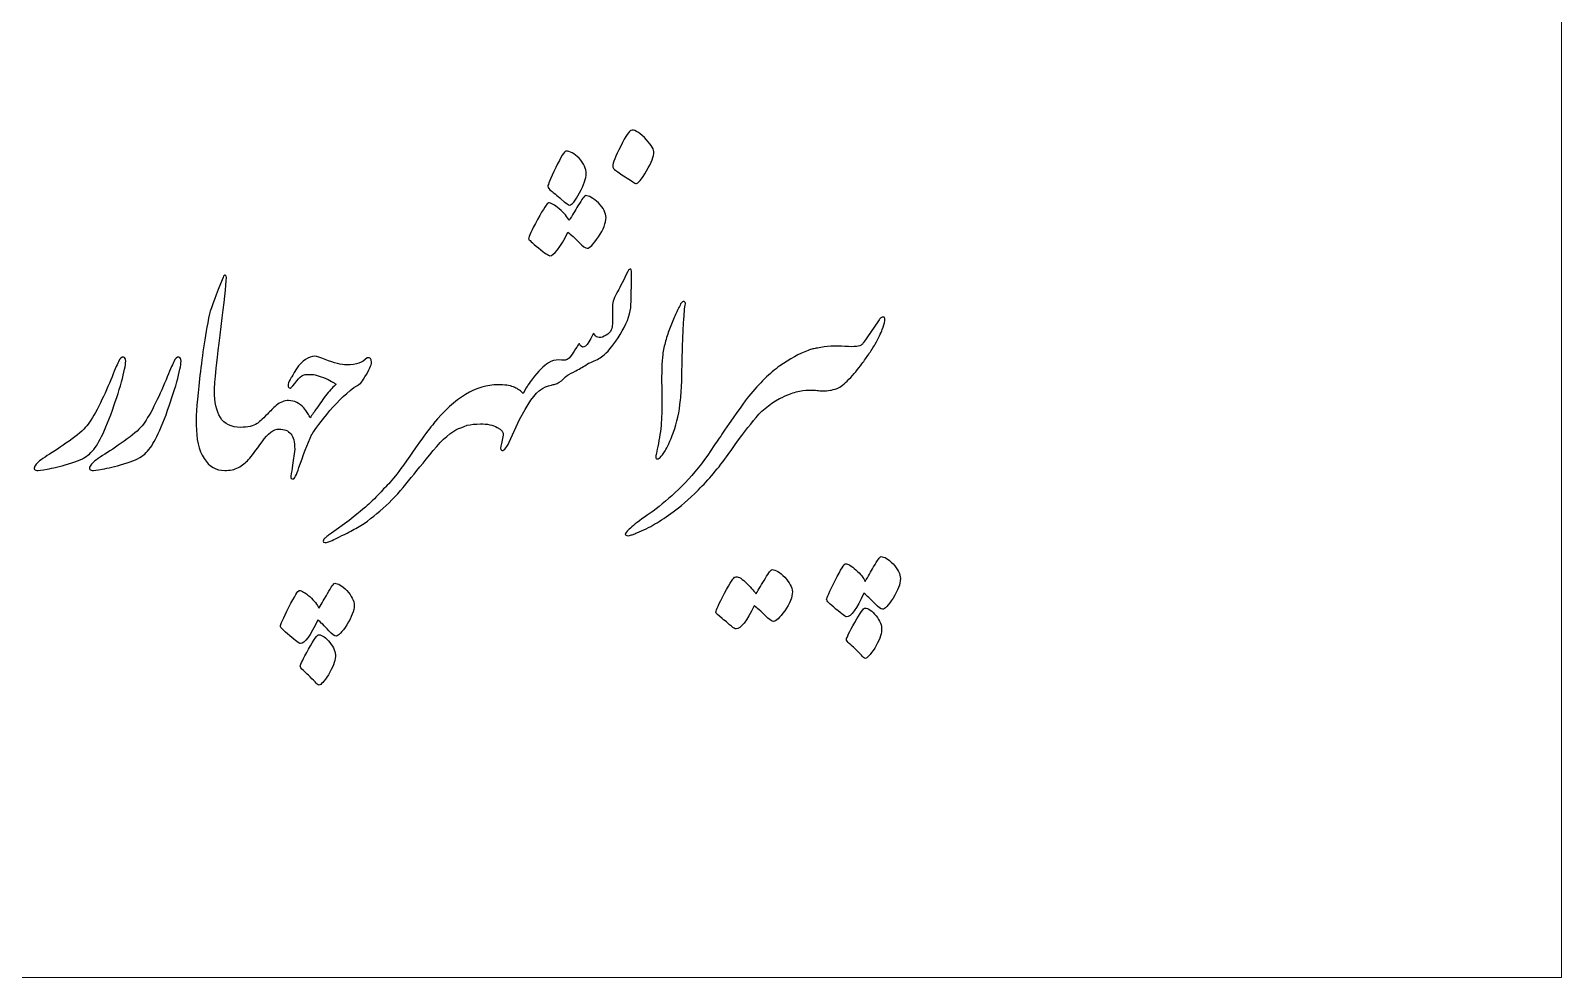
# Model space of a CAD drawing. Header units: millimetres. Extents: x -324 to 397, y -93 to 254.
# Drawn here: x 137 to 243.3, y -59.8 to 6 of the extents above; entities that cross this region are included whole.
import ezdxf

# ---------------------------------------------------------------- set-up
doc = ezdxf.new("R2010")
doc.units = ezdxf.units.MM
doc.header["$MEASUREMENT"] = 0
doc.layers.add('Layer 1', color=7, linetype='Continuous')

msp = doc.modelspace()

# ---------------------------------------------------------------- linework, layer by layer
at = {"layer": 'Layer 1', "color": 250, "lineweight": 18}
msp.add_lwpolyline([(-19.9408, -59.8375), (243.3354, -59.8375), (243.3354, 203.4387), (-19.9408, 203.4387), (-19.9408, -59.8375)], close=True, dxfattribs=at)
at = {"layer": 'Layer 1', "color": 250}
for points, knots in [([(177.4143, -3.4416), (177.4143, -3.2265), (177.5944, -2.7613), (177.9645, -2.041), (178.3297, -1.3207), (178.5648, -0.9656), (178.6748, -0.9656), (178.8899, -0.8755), (179.2, -1.0406), (179.6102, -1.4558), (180.0204, -1.8709), (180.2404, -2.1961), (180.2705, -2.4312), (180.2705, -2.7413), (180.1004, -3.1915), (179.7602, -3.7767), (179.4151, -4.362), (179.165, -4.6571), (179.0099, -4.6571), (178.9499, -4.6271), (178.7498, -4.497), (178.4047, -4.2669), (178.0545, -4.0418), (177.7994, -3.8668), (177.6344, -3.7467), (177.4893, -3.6517), (177.4143, -3.5466), (177.4143, -3.4416)], [0, 0, 0, 0, 0.11111111, 0.11111111, 0.11111111, 0.22222222, 0.22222222, 0.22222222, 0.33333333, 0.33333333, 0.33333333, 0.44444444, 0.44444444, 0.44444444, 0.55555556, 0.55555556, 0.55555556, 0.66666667, 0.66666667, 0.66666667, 0.77777778, 0.77777778, 0.77777778, 0.88888889, 0.88888889, 0.88888889, 1, 1, 1, 1]), ([(172.9024, -4.8422), (172.9024, -4.7471), (173.0825, -4.3169), (173.4477, -3.5466), (173.8178, -2.7813), (174.0529, -2.3962), (174.158, -2.3962), (174.4331, -2.3962), (174.7382, -2.5612), (175.0683, -2.8964), (175.3985, -3.2665), (175.5685, -3.6217), (175.5685, -3.9668), (175.5685, -4.2869), (175.4135, -4.7321), (175.1033, -5.2973), (174.7982, -5.8676), (174.5731, -6.1477), (174.4231, -6.1477), (174.338, -6.1477), (174.143, -6.0126), (173.8378, -5.7475), (173.5327, -5.4774), (173.3026, -5.2823), (173.1425, -5.1673), (172.9825, -5.0522), (172.9024, -4.9422), (172.9024, -4.8422)], [0, 0, 0, 0, 0.11111111, 0.11111111, 0.11111111, 0.22222222, 0.22222222, 0.22222222, 0.33333333, 0.33333333, 0.33333333, 0.44444444, 0.44444444, 0.44444444, 0.55555556, 0.55555556, 0.55555556, 0.66666667, 0.66666667, 0.66666667, 0.77777778, 0.77777778, 0.77777778, 0.88888889, 0.88888889, 0.88888889, 1, 1, 1, 1]), ([(171.5669, -8.4836), (171.5669, -8.3636), (171.772, -7.9184), (172.1872, -7.1481), (172.6023, -6.3778), (172.8624, -5.9926), (172.9575, -5.9926), (173.1125, -5.9926), (173.3626, -6.1327), (173.6978, -6.4178), (174.0379, -6.6979), (174.263, -6.968), (174.378, -7.2231), (174.5931, -6.868), (174.7982, -6.5278), (174.9933, -6.1977), (175.2784, -5.7275), (175.4535, -5.4924), (175.5235, -5.4924), (175.7586, -5.4924), (176.0537, -5.6575), (176.4189, -5.9926), (176.769, -6.3628), (176.9441, -6.7029), (176.9441, -7.018), (176.9441, -7.3782), (176.769, -7.8284), (176.4189, -8.3636), (176.0537, -8.8838), (175.7986, -9.1439), (175.6386, -9.1439), (175.5135, -9.1439), (175.3334, -9.0189), (175.0983, -8.7738), (174.7732, -8.4336), (174.5081, -8.1835), (174.293, -8.0285), (173.7528, -9.1239), (173.3326, -9.6691), (173.0325, -9.6691), (172.9625, -9.6691), (172.7024, -9.4891), (172.2472, -9.1289), (171.792, -8.7638), (171.5669, -8.5487), (171.5669, -8.4836)], [0, 0, 0, 0, 0.06666667, 0.06666667, 0.06666667, 0.13333333, 0.13333333, 0.13333333, 0.2, 0.2, 0.2, 0.26666667, 0.26666667, 0.26666667, 0.33333333, 0.33333333, 0.33333333, 0.4, 0.4, 0.4, 0.46666667, 0.46666667, 0.46666667, 0.53333333, 0.53333333, 0.53333333, 0.6, 0.6, 0.6, 0.66666667, 0.66666667, 0.66666667, 0.73333333, 0.73333333, 0.73333333, 0.8, 0.8, 0.8, 0.86666667, 0.86666667, 0.86666667, 0.93333333, 0.93333333, 0.93333333, 1, 1, 1, 1]), ([(176.9591, -15.1914), (177.1242, -15.0914), (177.2442, -14.9713), (177.3092, -14.8262), (177.3593, -14.6762), (177.3843, -14.5411), (177.3843, -14.4161), (177.3843, -14.326), (177.3843, -14.176), (177.3843, -13.9659), (177.3843, -13.7558), (177.3843, -13.4857), (177.3843, -13.1556), (177.3843, -12.9005), (177.5093, -12.5603), (177.7644, -12.1301), (177.9295, -11.825), (178.1596, -11.3698), (178.4547, -10.7646), (178.5347, -10.6295), (178.6048, -10.5745), (178.6748, -10.6045), (178.7148, -10.6345), (178.7298, -10.7896), (178.7198, -11.0747), (178.7098, -11.2698), (178.7048, -11.5399), (178.7048, -11.895), (178.7048, -11.9801), (178.6948, -12.3752), (178.6748, -13.0805), (178.6548, -13.6158), (178.4547, -14.226), (178.0746, -14.8963), (177.6744, -15.5916), (177.2992, -16.1018), (176.9591, -16.4219), (176.764, -16.617), (176.5239, -16.787), (176.2388, -16.9371), (176.0087, -17.0322), (175.8336, -17.1022), (175.7286, -17.1422), (175.5035, -17.2973), (175.2484, -17.4523), (174.9683, -17.6074), (174.8082, -17.6974), (174.6031, -17.8025), (174.353, -17.9325), (174.323, -17.9325), (174.203, -18.0276), (173.9979, -18.2226), (173.7928, -18.4277), (173.5977, -18.5528), (173.4127, -18.5928), (173.3176, -18.6178), (173.2276, -18.6428), (173.1475, -18.6628), (173.0725, -18.6828), (173.0025, -18.6978), (172.9425, -18.7078), (172.3872, -18.8529), (171.852, -19.4031), (171.3318, -20.3485), (171.3318, -20.3485), (171.3279, -20.3506), (171.3279, -20.3506), (171.3279, -20.3506), (170.9367, -21.0589), (170.9367, -21.0589), (170.9367, -21.0589), (170.2164, -22.6295), (170.2164, -22.6295), (170.0013, -23.0847), (169.8212, -23.2748), (169.6762, -23.1848), (169.5961, -23.1447), (169.5961, -22.9897), (169.6762, -22.7146), (169.6762, -22.7146), (169.7912, -22.1443), (169.7912, -22.1443), (169.8312, -21.9493), (169.6962, -21.7692), (169.391, -21.6041), (169.0809, -21.434), (168.6908, -21.354), (168.2156, -21.359), (167.8612, -21.3627), (167.5542, -21.3944), (167.2902, -21.4558), (166.9901, -21.5703), (166.794, -21.6493), (166.6999, -21.6891), (166.1847, -21.8942), (165.5945, -22.4044), (164.9342, -23.2147), (164.2739, -24.0251), (163.7087, -24.7254), (163.2285, -25.3106), (162.2431, -26.5711), (161.1326, -27.6115), (159.9021, -28.4319), (159.617, -28.5969), (159.3019, -28.767), (158.9467, -28.9471), (158.4415, -29.1972), (158.0614, -29.3823), (157.8063, -29.5023), (157.5912, -29.6074), (157.4311, -29.6324), (157.3211, -29.5773), (157.2711, -29.4973), (157.2961, -29.4073), (157.3961, -29.3122), (157.4511, -29.2722), (157.5212, -29.2172), (157.6012, -29.1472), (157.6762, -29.0921), (157.7663, -29.0221), (157.8663, -28.9471), (157.8663, -28.9471), (159.0968, -28.0667), (159.0968, -28.0667), (159.8971, -27.4315), (160.3723, -27.0313), (160.5324, -26.8612), (160.9826, -26.4411), (161.2977, -26.1159), (161.4828, -25.8808), (161.6879, -25.7058), (161.963, -25.4006), (162.3031, -24.9755), (162.5482, -24.6803), (163.0584, -23.97), (163.8287, -22.8496), (164.2689, -22.2343), (164.6191, -21.7641), (164.8842, -21.439), (164.8842, -21.439), (164.9728, -21.3407), (164.9728, -21.3407), (164.9728, -21.3407), (164.9542, -21.339), (164.9542, -21.339), (166.4298, -19.5383), (167.9254, -18.6379), (169.4411, -18.6379), (169.8912, -18.6379), (170.2464, -18.6879), (170.5115, -18.788), (170.7466, -18.878), (170.9567, -19.0131), (171.1418, -19.1981), (171.1582, -19.2145), (171.1716, -19.2295), (171.1837, -19.2437), (171.3398, -18.9517), (171.4478, -18.7626), (171.5069, -18.6778), (171.6269, -18.5128), (171.732, -18.3627), (171.832, -18.2226), (172.2322, -17.7074), (172.6023, -17.3373), (172.9425, -17.1122), (173.1676, -16.9721), (173.4077, -16.9071), (173.6628, -16.9071), (173.9379, -16.9271), (174.0679, -16.9371), (174.0579, -16.9371), (174.1379, -16.9371), (174.218, -16.9071), (174.308, -16.8471), (174.3931, -16.787), (174.5381, -16.602), (174.7332, -16.2918), (174.8682, -16.0768), (174.9633, -15.9267), (175.0083, -15.8517), (175.0283, -15.8217), (175.0483, -15.8016), (175.0683, -15.7916), (175.0883, -15.7816), (175.1083, -15.8016), (175.1284, -15.8517), (175.3534, -16.2218), (175.6486, -15.9867), (176.0237, -15.1464), (176.0587, -15.0663), (176.1038, -15.0663), (176.1538, -15.1464), (176.3088, -15.4115), (176.579, -15.4265), (176.9591, -15.1914)], [0, 0, 0, 0, 0.01538462, 0.01538462, 0.01538462, 0.03076923, 0.03076923, 0.03076923, 0.04615385, 0.04615385, 0.04615385, 0.06153846, 0.06153846, 0.06153846, 0.07692308, 0.07692308, 0.07692308, 0.09230769, 0.09230769, 0.09230769, 0.10769231, 0.10769231, 0.10769231, 0.12307692, 0.12307692, 0.12307692, 0.13846154, 0.13846154, 0.13846154, 0.15384615, 0.15384615, 0.15384615, 0.16923077, 0.16923077, 0.16923077, 0.18461538, 0.18461538, 0.18461538, 0.2, 0.2, 0.2, 0.21538462, 0.21538462, 0.21538462, 0.23076923, 0.23076923, 0.23076923, 0.24615385, 0.24615385, 0.24615385, 0.26153846, 0.26153846, 0.26153846, 0.27692308, 0.27692308, 0.27692308, 0.29230769, 0.29230769, 0.29230769, 0.30769231, 0.30769231, 0.30769231, 0.32307692, 0.32307692, 0.32307692, 0.33846154, 0.33846154, 0.33846154, 0.35384615, 0.35384615, 0.35384615, 0.36923077, 0.36923077, 0.36923077, 0.38461538, 0.38461538, 0.38461538, 0.4, 0.4, 0.4, 0.41538462, 0.41538462, 0.41538462, 0.43076923, 0.43076923, 0.43076923, 0.44615385, 0.44615385, 0.44615385, 0.46153846, 0.46153846, 0.46153846, 0.47692308, 0.47692308, 0.47692308, 0.49230769, 0.49230769, 0.49230769, 0.50769231, 0.50769231, 0.50769231, 0.52307692, 0.52307692, 0.52307692, 0.53846154, 0.53846154, 0.53846154, 0.55384615, 0.55384615, 0.55384615, 0.56923077, 0.56923077, 0.56923077, 0.58461538, 0.58461538, 0.58461538, 0.6, 0.6, 0.6, 0.61538462, 0.61538462, 0.61538462, 0.63076923, 0.63076923, 0.63076923, 0.64615385, 0.64615385, 0.64615385, 0.66153846, 0.66153846, 0.66153846, 0.67692308, 0.67692308, 0.67692308, 0.69230769, 0.69230769, 0.69230769, 0.70769231, 0.70769231, 0.70769231, 0.72307692, 0.72307692, 0.72307692, 0.73846154, 0.73846154, 0.73846154, 0.75384615, 0.75384615, 0.75384615, 0.76923077, 0.76923077, 0.76923077, 0.78461538, 0.78461538, 0.78461538, 0.8, 0.8, 0.8, 0.81538462, 0.81538462, 0.81538462, 0.83076923, 0.83076923, 0.83076923, 0.84615385, 0.84615385, 0.84615385, 0.86153846, 0.86153846, 0.86153846, 0.87692308, 0.87692308, 0.87692308, 0.89230769, 0.89230769, 0.89230769, 0.90769231, 0.90769231, 0.90769231, 0.92307692, 0.92307692, 0.92307692, 0.93846154, 0.93846154, 0.93846154, 0.95384615, 0.95384615, 0.95384615, 0.96923077, 0.96923077, 0.96923077, 0.98461538, 0.98461538, 0.98461538, 1, 1, 1, 1]), ([(156.3792, -20.9366), (156.5206, -20.7269), (156.6678, -20.5122), (156.8208, -20.2936), (157.0609, -19.9384), (157.306, -19.6083), (157.5511, -19.2932), (157.7962, -18.983), (158.0063, -18.7529), (158.1814, -18.6079), (158.1314, -18.5378), (157.8963, -18.4078), (157.4761, -18.2127), (157.0359, -18.0126), (156.6708, -17.9176), (156.3806, -17.9176), (156.1155, -17.9076), (155.9255, -17.9426), (155.8054, -18.0176), (155.6704, -18.1077), (155.5103, -18.2827), (155.3252, -18.5479), (155.1301, -18.813), (154.9901, -18.913), (154.915, -18.853), (154.785, -18.7479), (154.84, -18.5078), (155.0751, -18.1377), (155.0951, -18.1077), (155.2102, -17.9076), (155.4253, -17.5374), (155.8354, -16.9522), (156.2656, -16.6571), (156.7158, -16.6571), (156.8508, -16.6571), (157.0909, -16.7321), (157.4361, -16.8772), (158.0613, -17.1323), (158.5565, -17.2573), (158.9267, -17.2573), (159.2718, -17.2573), (159.5519, -17.2123), (159.777, -17.1273), (159.9621, -17.0572), (160.1572, -16.9422), (160.3523, -16.7721), (160.5474, -16.7171), (160.6424, -16.8171), (160.6424, -17.0823), (160.6424, -17.2673), (160.4923, -17.6025), (160.1872, -18.0927), (160.0622, -18.3278), (159.9621, -18.4678), (159.8971, -18.5178), (159.8671, -18.5479), (159.712, -18.6479), (159.4269, -18.828), (158.7416, -19.3532), (158.1114, -19.9784), (157.5361, -20.7037), (156.9635, -21.4207), (156.6238, -21.88), (156.5122, -22.0766), (156.5122, -22.0766), (156.5107, -22.0843), (156.5107, -22.0843), (156.1905, -22.7846), (155.8854, -23.5549), (155.6053, -24.3952), (155.4302, -24.9304), (155.2902, -25.2005), (155.1951, -25.2005), (155.0851, -25.2005), (155.0351, -25.1305), (155.0351, -24.9905), (155.0801, -24.7454), (155.1251, -24.4953), (155.1651, -24.2301), (155.1651, -24.2301), (155.3102, -23.1047), (155.3102, -23.1047), (155.3102, -22.6195), (155.2202, -22.2643), (155.0401, -22.0493), (154.86, -21.8292), (154.5899, -21.7191), (154.2247, -21.7191), (153.8446, -21.7191), (153.4494, -22.0142), (153.0393, -22.6045), (152.6291, -23.1947), (152.319, -23.6049), (152.1089, -23.835), (151.8988, -24.0601), (151.6587, -24.2452), (151.3936, -24.3902), (151.1235, -24.5303), (150.8083, -24.6003), (150.4482, -24.6003), (149.8479, -24.6003), (149.3728, -24.3202), (149.0076, -23.76), (148.6475, -23.1947), (148.4674, -22.4194), (148.4674, -21.424), (148.4674, -21.424), (148.4679, -21.421), (148.4679, -21.421), (148.4679, -21.421), (148.4524, -21.419), (148.4524, -21.419), (148.4624, -20.6587), (148.5425, -19.5932), (148.6925, -18.2327), (148.8476, -16.8671), (149.0727, -15.3615), (149.3778, -13.7108), (149.5329, -13.2306), (149.848, -12.3853), (150.3282, -11.1748), (150.3782, -11.0598), (150.4282, -11.0097), (150.4833, -11.0297), (150.5383, -11.0497), (150.5633, -11.0948), (150.5633, -11.1748), (150.5333, -11.77), (150.4132, -12.9105), (150.1981, -14.5912), (149.9831, -16.2719), (149.848, -17.4224), (149.803, -18.0476), (149.753, -18.6729), (149.7279, -19.013), (149.7279, -19.073), (149.7279, -19.073), (149.7276, -19.078), (149.7276, -19.078), (149.7276, -19.078), (149.7279, -19.078), (149.7279, -19.078), (149.7279, -19.8383), (149.868, -20.4486), (150.1431, -20.9088), (150.4232, -21.369), (150.8934, -21.5991), (151.5587, -21.5991), (152.0388, -21.5991), (152.419, -21.509), (152.7041, -21.334), (152.7992, -21.2789), (153.0393, -21.0588), (153.4194, -20.6737), (153.6145, -20.4686), (153.8146, -20.2685), (154.0197, -20.0734), (154.3048, -19.8484), (154.5949, -19.7383), (154.885, -19.7383), (155.2852, -19.7383), (155.6403, -19.9084), (155.9404, -20.2485), (156.1355, -20.4936), (156.2656, -20.6787), (156.3206, -20.8087), (156.342, -20.8532), (156.3614, -20.8959), (156.3792, -20.9366)], [0, 0, 0, 0, 0.01785714, 0.01785714, 0.01785714, 0.03571429, 0.03571429, 0.03571429, 0.05357143, 0.05357143, 0.05357143, 0.07142857, 0.07142857, 0.07142857, 0.08928571, 0.08928571, 0.08928571, 0.10714286, 0.10714286, 0.10714286, 0.125, 0.125, 0.125, 0.14285714, 0.14285714, 0.14285714, 0.16071429, 0.16071429, 0.16071429, 0.17857143, 0.17857143, 0.17857143, 0.19642857, 0.19642857, 0.19642857, 0.21428571, 0.21428571, 0.21428571, 0.23214286, 0.23214286, 0.23214286, 0.25, 0.25, 0.25, 0.26785714, 0.26785714, 0.26785714, 0.28571429, 0.28571429, 0.28571429, 0.30357143, 0.30357143, 0.30357143, 0.32142857, 0.32142857, 0.32142857, 0.33928571, 0.33928571, 0.33928571, 0.35714286, 0.35714286, 0.35714286, 0.375, 0.375, 0.375, 0.39285714, 0.39285714, 0.39285714, 0.41071429, 0.41071429, 0.41071429, 0.42857143, 0.42857143, 0.42857143, 0.44642857, 0.44642857, 0.44642857, 0.46428571, 0.46428571, 0.46428571, 0.48214286, 0.48214286, 0.48214286, 0.5, 0.5, 0.5, 0.51785714, 0.51785714, 0.51785714, 0.53571429, 0.53571429, 0.53571429, 0.55357143, 0.55357143, 0.55357143, 0.57142857, 0.57142857, 0.57142857, 0.58928571, 0.58928571, 0.58928571, 0.60714286, 0.60714286, 0.60714286, 0.625, 0.625, 0.625, 0.64285714, 0.64285714, 0.64285714, 0.66071429, 0.66071429, 0.66071429, 0.67857143, 0.67857143, 0.67857143, 0.69642857, 0.69642857, 0.69642857, 0.71428571, 0.71428571, 0.71428571, 0.73214286, 0.73214286, 0.73214286, 0.75, 0.75, 0.75, 0.76785714, 0.76785714, 0.76785714, 0.78571429, 0.78571429, 0.78571429, 0.80357143, 0.80357143, 0.80357143, 0.82142857, 0.82142857, 0.82142857, 0.83928571, 0.83928571, 0.83928571, 0.85714286, 0.85714286, 0.85714286, 0.875, 0.875, 0.875, 0.89285714, 0.89285714, 0.89285714, 0.91071429, 0.91071429, 0.91071429, 0.92857143, 0.92857143, 0.92857143, 0.94642857, 0.94642857, 0.94642857, 0.96428571, 0.96428571, 0.96428571, 0.98214286, 0.98214286, 0.98214286, 1, 1, 1, 1]), ([(182.2513, -16.3519), (182.2313, -17.0522), (182.2163, -17.6875), (182.2063, -18.2527), (182.1963, -18.8229), (182.1663, -19.2981), (182.1163, -19.6933), (182.0412, -20.5336), (181.8762, -21.2739), (181.6361, -21.9242), (181.391, -22.5745), (181.1959, -23.0096), (181.0558, -23.2247), (180.9158, -23.4398), (180.8007, -23.5949), (180.7107, -23.6899), (180.6056, -23.79), (180.5206, -23.82), (180.4606, -23.785), (180.4056, -23.755), (180.3855, -23.6949), (180.4056, -23.6199), (180.4056, -23.5999), (180.4606, -23.3048), (180.5806, -22.7295), (180.6957, -22.1593), (180.7707, -21.6041), (180.8007, -21.0689), (180.8307, -20.5336), (180.8357, -19.7733), (180.8157, -18.7879), (180.7957, -17.8075), (180.8207, -17.0572), (180.8858, -16.542), (180.9258, -16.2369), (180.9908, -15.9267), (181.0858, -15.6016), (181.1759, -15.2815), (181.2809, -14.9613), (181.401, -14.6512), (181.516, -14.3361), (181.6411, -14.041), (181.7711, -13.7609), (181.9062, -13.4857), (182.0262, -13.2356), (182.1313, -13.0206), (182.2213, -12.8855), (182.2963, -12.8305), (182.3664, -12.8605), (182.4364, -12.8905), (182.4664, -12.9455), (182.4564, -13.0206), (182.4364, -13.1006), (182.4114, -13.2857), (182.3914, -13.5708), (182.3664, -13.8609), (182.3413, -14.181), (182.3213, -14.5412), (182.3013, -14.8963), (182.2863, -15.2465), (182.2713, -15.5866), (182.2563, -15.9317), (182.2513, -16.1819), (182.2513, -16.3519)], [0, 0, 0, 0, 0.04761905, 0.04761905, 0.04761905, 0.0952381, 0.0952381, 0.0952381, 0.14285714, 0.14285714, 0.14285714, 0.19047619, 0.19047619, 0.19047619, 0.23809524, 0.23809524, 0.23809524, 0.28571429, 0.28571429, 0.28571429, 0.33333333, 0.33333333, 0.33333333, 0.38095238, 0.38095238, 0.38095238, 0.42857143, 0.42857143, 0.42857143, 0.47619048, 0.47619048, 0.47619048, 0.52380952, 0.52380952, 0.52380952, 0.57142857, 0.57142857, 0.57142857, 0.61904762, 0.61904762, 0.61904762, 0.66666667, 0.66666667, 0.66666667, 0.71428571, 0.71428571, 0.71428571, 0.76190476, 0.76190476, 0.76190476, 0.80952381, 0.80952381, 0.80952381, 0.85714286, 0.85714286, 0.85714286, 0.9047619, 0.9047619, 0.9047619, 0.95238095, 0.95238095, 0.95238095, 1, 1, 1, 1]), ([(195.6468, -15.8117), (195.5067, -16.0518), (195.3617, -16.2869), (195.2066, -16.512), (195.049, -16.7336), (194.8915, -16.9552), (194.7291, -17.1767), (194.7291, -17.1767), (194.7214, -17.1873), (194.7214, -17.1873), (194.4513, -17.5575), (194.1511, -17.9126), (193.826, -18.2577), (193.5059, -18.5979), (193.2358, -18.808), (193.0157, -18.888), (192.7956, -18.963), (192.6355, -19.008), (192.5405, -19.0181), (192.3554, -19.0581), (192.1803, -19.0731), (192.0253, -19.0681), (191.8702, -19.0631), (191.7401, -19.0531), (191.6301, -19.0331), (191.6237, -19.0325), (191.6174, -19.0316), (191.6111, -19.0304), (191.4766, -19.0122), (191.2831, -19.003), (191.0349, -19.003), (190.7798, -19.003), (190.4847, -19.048), (190.1645, -19.1331), (189.8794, -19.2131), (189.4892, -19.3682), (188.994, -19.6033), (188.2687, -20.0034), (187.6635, -20.5136), (187.1833, -21.1289), (186.6981, -21.7441), (186.1179, -22.5244), (185.4376, -23.4798), (184.7573, -24.4302), (184.067, -25.2506), (183.3667, -25.9408), (182.6614, -26.6311), (182.0812, -27.1413), (181.621, -27.4715), (181.1608, -27.8066), (180.7357, -28.0867), (180.3455, -28.3168), (179.9553, -28.5469), (179.5352, -28.752), (179.085, -28.9371), (179.045, -28.9571), (178.9999, -28.9771), (178.9399, -28.9971), (178.8699, -29.0271), (178.7949, -29.0571), (178.7048, -29.0821), (178.5398, -29.1522), (178.3997, -29.1522), (178.2947, -29.0821), (178.2646, -29.0371), (178.3097, -28.9421), (178.4247, -28.807), (178.5748, -28.652), (178.8499, -28.4119), (179.2601, -28.0867), (179.7302, -27.7866), (180.2605, -27.3964), (180.8507, -26.9213), (181.4409, -26.4511), (182.0462, -25.8758), (182.6664, -25.2106), (183.2867, -24.5403), (183.8769, -23.765), (184.4322, -22.8846), (184.6973, -22.5345), (184.9474, -22.1693), (185.1825, -21.7841), (186.0528, -20.5286), (186.6131, -19.7433), (186.8682, -19.4432), (187.6085, -18.5228), (188.3288, -17.8175), (189.0191, -17.3323), (189.7143, -16.8421), (190.3746, -16.482), (190.9999, -16.2469), (191.1049, -16.1969), (191.21, -16.1618), (191.315, -16.1468), (191.415, -16.1268), (191.5201, -16.1068), (191.6301, -16.0868), (192.2454, -15.9618), (192.8856, -15.9218), (193.5509, -15.9718), (194.2162, -16.0218), (194.6063, -15.9768), (194.7214, -15.8367), (194.7714, -15.8017), (194.8164, -15.7467), (194.8515, -15.6767), (194.8515, -15.6767), (195.8219, -14.2711), (195.8219, -14.2711), (195.8969, -14.1561), (195.9469, -14.086), (195.9669, -14.066), (196.077, -13.951), (196.177, -13.911), (196.277, -13.951), (196.3221, -13.976), (196.3371, -14.061), (196.3171, -14.1961), (196.297, -14.3561), (196.242, -14.5562), (196.142, -14.7963), (196.0469, -15.0414), (195.8769, -15.3816), (195.6468, -15.8117)], [0, 0, 0, 0, 0.02439024, 0.02439024, 0.02439024, 0.04878049, 0.04878049, 0.04878049, 0.07317073, 0.07317073, 0.07317073, 0.09756098, 0.09756098, 0.09756098, 0.12195122, 0.12195122, 0.12195122, 0.14634146, 0.14634146, 0.14634146, 0.17073171, 0.17073171, 0.17073171, 0.19512195, 0.19512195, 0.19512195, 0.2195122, 0.2195122, 0.2195122, 0.24390244, 0.24390244, 0.24390244, 0.26829268, 0.26829268, 0.26829268, 0.29268293, 0.29268293, 0.29268293, 0.31707317, 0.31707317, 0.31707317, 0.34146341, 0.34146341, 0.34146341, 0.36585366, 0.36585366, 0.36585366, 0.3902439, 0.3902439, 0.3902439, 0.41463415, 0.41463415, 0.41463415, 0.43902439, 0.43902439, 0.43902439, 0.46341463, 0.46341463, 0.46341463, 0.48780488, 0.48780488, 0.48780488, 0.51219512, 0.51219512, 0.51219512, 0.53658537, 0.53658537, 0.53658537, 0.56097561, 0.56097561, 0.56097561, 0.58536585, 0.58536585, 0.58536585, 0.6097561, 0.6097561, 0.6097561, 0.63414634, 0.63414634, 0.63414634, 0.65853659, 0.65853659, 0.65853659, 0.68292683, 0.68292683, 0.68292683, 0.70731707, 0.70731707, 0.70731707, 0.73170732, 0.73170732, 0.73170732, 0.75609756, 0.75609756, 0.75609756, 0.7804878, 0.7804878, 0.7804878, 0.80487805, 0.80487805, 0.80487805, 0.82926829, 0.82926829, 0.82926829, 0.85365854, 0.85365854, 0.85365854, 0.87804878, 0.87804878, 0.87804878, 0.90243902, 0.90243902, 0.90243902, 0.92682927, 0.92682927, 0.92682927, 0.95121951, 0.95121951, 0.95121951, 0.97560976, 0.97560976, 0.97560976, 1, 1, 1, 1]), ([(143.5704, -17.0072), (143.5604, -17.2723), (143.4603, -17.7525), (143.2703, -18.4428), (143.0802, -19.1381), (142.8301, -19.8934), (142.5249, -20.7187), (142.2148, -21.539), (141.9447, -22.1593), (141.7096, -22.5795), (141.4745, -22.9996), (141.2194, -23.3198), (140.9393, -23.5399), (140.6592, -23.755), (140.214, -23.96), (139.5937, -24.1401), (138.9735, -24.3202), (138.4733, -24.4402), (138.0981, -24.5053), (137.723, -24.5703), (137.4829, -24.6003), (137.3878, -24.6003), (137.2878, -24.5903), (137.2278, -24.5503), (137.2128, -24.4853), (137.1928, -24.4152), (137.2228, -24.3252), (137.2978, -24.2201), (137.4078, -24.0551), (137.678, -23.835), (138.1131, -23.5649), (138.5483, -23.2998), (139.0535, -22.9596), (139.6288, -22.5545), (140.204, -22.1493), (140.6142, -21.7942), (140.8593, -21.494), (141.1044, -21.1889), (141.3795, -20.7387), (141.6896, -20.1285), (141.9947, -19.5232), (142.2748, -18.913), (142.5249, -18.2977), (142.77, -17.6825), (142.9501, -17.2623), (143.0602, -17.0372), (143.1652, -16.8121), (143.2803, -16.7071), (143.4103, -16.7171), (143.5154, -16.7371), (143.5704, -16.8321), (143.5704, -17.0072)], [0, 0, 0, 0, 0.05882353, 0.05882353, 0.05882353, 0.11764706, 0.11764706, 0.11764706, 0.17647059, 0.17647059, 0.17647059, 0.23529412, 0.23529412, 0.23529412, 0.29411765, 0.29411765, 0.29411765, 0.35294118, 0.35294118, 0.35294118, 0.41176471, 0.41176471, 0.41176471, 0.47058824, 0.47058824, 0.47058824, 0.52941176, 0.52941176, 0.52941176, 0.58823529, 0.58823529, 0.58823529, 0.64705882, 0.64705882, 0.64705882, 0.70588235, 0.70588235, 0.70588235, 0.76470588, 0.76470588, 0.76470588, 0.82352941, 0.82352941, 0.82352941, 0.88235294, 0.88235294, 0.88235294, 0.94117647, 0.94117647, 0.94117647, 1, 1, 1, 1]), ([(147.412, -17.0072), (147.402, -17.2723), (147.3019, -17.7525), (147.1119, -18.4428), (146.9218, -19.1381), (146.6717, -19.8934), (146.3665, -20.7187), (146.0564, -21.539), (145.7863, -22.1593), (145.5512, -22.5795), (145.3161, -22.9996), (145.061, -23.3198), (144.7809, -23.5399), (144.5008, -23.755), (144.0556, -23.96), (143.4353, -24.1401), (142.8151, -24.3202), (142.3149, -24.4402), (141.9397, -24.5053), (141.5646, -24.5703), (141.3245, -24.6003), (141.2294, -24.6003), (141.1294, -24.5903), (141.0694, -24.5503), (141.0544, -24.4853), (141.0344, -24.4152), (141.0644, -24.3252), (141.1394, -24.2201), (141.2494, -24.0551), (141.5196, -23.835), (141.9547, -23.5649), (142.3899, -23.2998), (142.8951, -22.9596), (143.4704, -22.5545), (144.0456, -22.1493), (144.4558, -21.7942), (144.7009, -21.494), (144.946, -21.1889), (145.2211, -20.7387), (145.5312, -20.1285), (145.8363, -19.5232), (146.1164, -18.913), (146.3665, -18.2977), (146.6116, -17.6825), (146.7917, -17.2623), (146.9018, -17.0372), (147.0068, -16.8121), (147.1219, -16.7071), (147.2519, -16.7171), (147.357, -16.7371), (147.412, -16.8321), (147.412, -17.0072)], [0, 0, 0, 0, 0.05882353, 0.05882353, 0.05882353, 0.11764706, 0.11764706, 0.11764706, 0.17647059, 0.17647059, 0.17647059, 0.23529412, 0.23529412, 0.23529412, 0.29411765, 0.29411765, 0.29411765, 0.35294118, 0.35294118, 0.35294118, 0.41176471, 0.41176471, 0.41176471, 0.47058824, 0.47058824, 0.47058824, 0.52941176, 0.52941176, 0.52941176, 0.58823529, 0.58823529, 0.58823529, 0.64705882, 0.64705882, 0.64705882, 0.70588235, 0.70588235, 0.70588235, 0.76470588, 0.76470588, 0.76470588, 0.82352941, 0.82352941, 0.82352941, 0.88235294, 0.88235294, 0.88235294, 0.94117647, 0.94117647, 0.94117647, 1, 1, 1, 1]), ([(192.2754, -33.584), (192.2754, -33.654), (192.4905, -33.8691), (192.9207, -34.2293), (193.3508, -34.5894), (193.5959, -34.7745), (193.666, -34.7745), (193.9611, -34.7745), (194.3613, -34.2243), (194.8665, -33.1338), (195.0715, -33.2889), (195.3317, -33.539), (195.6468, -33.8791), (195.8719, -34.1242), (196.0419, -34.2443), (196.157, -34.2443), (196.3121, -34.2443), (196.5572, -33.9842), (196.8923, -33.469), (197.2324, -32.9288), (197.4025, -32.4836), (197.4025, -32.1184), (197.4025, -31.8083), (197.2324, -31.4632), (196.8923, -31.078), (196.5572, -30.7479), (196.282, -30.5828), (196.0569, -30.5828), (195.9869, -30.5828), (195.8168, -30.8229), (195.5417, -31.2981), (195.3567, -31.6332), (195.1616, -31.9684), (194.9565, -32.3085), (194.8465, -32.0684), (194.6314, -31.7983), (194.3112, -31.5132), (193.9911, -31.2231), (193.751, -31.078), (193.5909, -31.078), (193.5059, -31.078), (193.2658, -31.4682), (192.8656, -32.2435), (192.4705, -33.0238), (192.2754, -33.469), (192.2754, -33.584)], [0, 0, 0, 0, 0.06666667, 0.06666667, 0.06666667, 0.13333333, 0.13333333, 0.13333333, 0.2, 0.2, 0.2, 0.26666667, 0.26666667, 0.26666667, 0.33333333, 0.33333333, 0.33333333, 0.4, 0.4, 0.4, 0.46666667, 0.46666667, 0.46666667, 0.53333333, 0.53333333, 0.53333333, 0.6, 0.6, 0.6, 0.66666667, 0.66666667, 0.66666667, 0.73333333, 0.73333333, 0.73333333, 0.8, 0.8, 0.8, 0.86666667, 0.86666667, 0.86666667, 0.93333333, 0.93333333, 0.93333333, 1, 1, 1, 1]), ([(184.5822, -34.4494), (184.5822, -34.5094), (184.7273, -34.6545), (185.0124, -34.8896), (185.3025, -35.1247), (185.5126, -35.2997), (185.6527, -35.4198), (185.7977, -35.5448), (185.9078, -35.6098), (185.9878, -35.6098), (186.3029, -35.6098), (186.7231, -35.0746), (187.2483, -34.0092), (187.4634, -34.1693), (187.7135, -34.3843), (187.9936, -34.6695), (188.2787, -34.9546), (188.4738, -35.0946), (188.5839, -35.0946), (188.7489, -35.0946), (189.009, -34.8445), (189.3592, -34.3493), (189.7193, -33.8391), (189.8994, -33.3989), (189.8994, -33.0288), (189.8794, -32.7137), (189.7043, -32.3835), (189.3642, -32.0234), (189.029, -31.6682), (188.7389, -31.4882), (188.4938, -31.4882), (188.4138, -31.4882), (188.2587, -31.6882), (188.0186, -32.0884), (187.7785, -32.4936), (187.5634, -32.8537), (187.3634, -33.1739), (187.1983, -32.9388), (186.9582, -32.6686), (186.6381, -32.3635), (186.3229, -32.0534), (186.0828, -31.9333), (185.9128, -32.0034), (185.8277, -32.0034), (185.5826, -32.3785), (185.1825, -33.1288), (184.7823, -33.8841), (184.5822, -34.3243), (184.5822, -34.4494)], [0, 0, 0, 0, 0.0625, 0.0625, 0.0625, 0.125, 0.125, 0.125, 0.1875, 0.1875, 0.1875, 0.25, 0.25, 0.25, 0.3125, 0.3125, 0.3125, 0.375, 0.375, 0.375, 0.4375, 0.4375, 0.4375, 0.5, 0.5, 0.5, 0.5625, 0.5625, 0.5625, 0.625, 0.625, 0.625, 0.6875, 0.6875, 0.6875, 0.75, 0.75, 0.75, 0.8125, 0.8125, 0.8125, 0.875, 0.875, 0.875, 0.9375, 0.9375, 0.9375, 1, 1, 1, 1]), ([(154.3148, -35.4448), (154.3148, -35.5148), (154.5299, -35.7299), (154.9601, -36.09), (155.3852, -36.4502), (155.6353, -36.6303), (155.7054, -36.6303), (155.9955, -36.6303), (156.4007, -36.085), (156.9059, -34.9896), (157.1109, -35.1447), (157.3711, -35.3948), (157.6812, -35.7349), (157.9063, -35.98), (158.0813, -36.105), (158.1964, -36.105), (158.3515, -36.105), (158.5966, -35.8449), (158.9267, -35.3247), (159.2718, -34.7895), (159.4419, -34.3393), (159.4419, -33.9792), (159.4419, -33.664), (159.2718, -33.3189), (158.9267, -32.9388), (158.5966, -32.6036), (158.3164, -32.4385), (158.0913, -32.4385), (158.0263, -32.4385), (157.8563, -32.6786), (157.5811, -33.1588), (157.3961, -33.489), (157.201, -33.8291), (156.9959, -34.1693), (156.8859, -33.9242), (156.6708, -33.659), (156.3506, -33.3689), (156.0255, -33.0838), (155.7854, -32.9388), (155.6303, -32.9388), (155.5453, -32.9388), (155.3002, -33.3289), (154.905, -34.1042), (154.5099, -34.8795), (154.3148, -35.3247), (154.3148, -35.4448)], [0, 0, 0, 0, 0.06666667, 0.06666667, 0.06666667, 0.13333333, 0.13333333, 0.13333333, 0.2, 0.2, 0.2, 0.26666667, 0.26666667, 0.26666667, 0.33333333, 0.33333333, 0.33333333, 0.4, 0.4, 0.4, 0.46666667, 0.46666667, 0.46666667, 0.53333333, 0.53333333, 0.53333333, 0.6, 0.6, 0.6, 0.66666667, 0.66666667, 0.66666667, 0.73333333, 0.73333333, 0.73333333, 0.8, 0.8, 0.8, 0.86666667, 0.86666667, 0.86666667, 0.93333333, 0.93333333, 0.93333333, 1, 1, 1, 1]), ([(193.651, -36.3251), (193.651, -36.4152), (193.716, -36.5152), (193.851, -36.6353), (193.9811, -36.7503), (194.1111, -36.8654), (194.2362, -36.9704), (194.3963, -37.1355), (194.5463, -37.2955), (194.6914, -37.4406), (194.8014, -37.5757), (194.8915, -37.6507), (194.9715, -37.6607), (195.0865, -37.6607), (195.3016, -37.4206), (195.6168, -36.9404), (195.9169, -36.4452), (196.082, -36.025), (196.097, -35.6799), (196.117, -35.3698), (195.9869, -35.0396), (195.7118, -34.6995), (195.4317, -34.3593), (195.1766, -34.1743), (194.9415, -34.1593), (194.8515, -34.1493), (194.6214, -34.4794), (194.2362, -35.1597), (193.856, -35.8399), (193.661, -36.2301), (193.651, -36.3251)], [0, 0, 0, 0, 0.1, 0.1, 0.1, 0.2, 0.2, 0.2, 0.3, 0.3, 0.3, 0.4, 0.4, 0.4, 0.5, 0.5, 0.5, 0.6, 0.6, 0.6, 0.7, 0.7, 0.7, 0.8, 0.8, 0.8, 0.9, 0.9, 0.9, 1, 1, 1, 1]), ([(155.6904, -38.1859), (155.6904, -38.2709), (155.7554, -38.376), (155.8904, -38.491), (156.0205, -38.6111), (156.1506, -38.7211), (156.2756, -38.8312), (156.4307, -38.9962), (156.5857, -39.1513), (156.7308, -39.2964), (156.8358, -39.4364), (156.9309, -39.5064), (157.0109, -39.5164), (157.126, -39.5164), (157.341, -39.2763), (157.6562, -38.8012), (157.9563, -38.3009), (158.1164, -37.8808), (158.1364, -37.5406), (158.1564, -37.2255), (158.0263, -36.9004), (157.7512, -36.5602), (157.4711, -36.2151), (157.216, -36.035), (156.9809, -36.015), (156.8909, -36.005), (156.6558, -36.3401), (156.2756, -37.0204), (155.8954, -37.7007), (155.7004, -38.0859), (155.6904, -38.1859)], [0, 0, 0, 0, 0.1, 0.1, 0.1, 0.2, 0.2, 0.2, 0.3, 0.3, 0.3, 0.4, 0.4, 0.4, 0.5, 0.5, 0.5, 0.6, 0.6, 0.6, 0.7, 0.7, 0.7, 0.8, 0.8, 0.8, 0.9, 0.9, 0.9, 1, 1, 1, 1])]:
    msp.add_open_spline(points, degree=3, knots=knots, dxfattribs=at)

doc.saveas('drawing.dxf')
